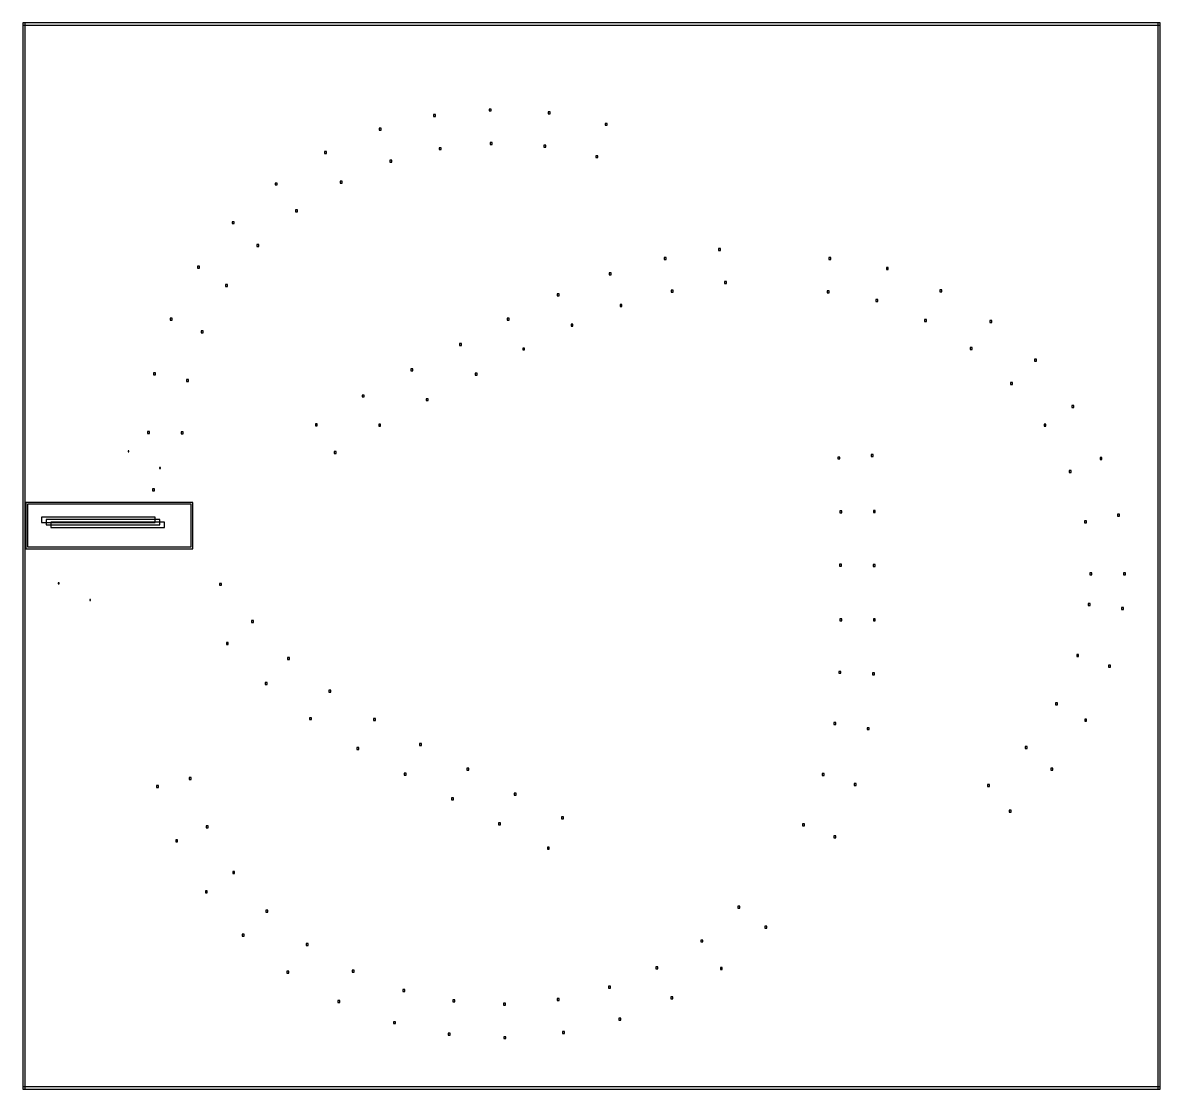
# Model space of a CAD drawing. Header units: millimetres. Extents: x -64000 to 500000, y 0 to 300000.
# Drawn here: x 180000 to 500000, y 0 to 300000 of the extents above; entities that cross this region are included whole.
import ezdxf

# ---------------------------------------------------------------- set-up
doc = ezdxf.new("R2010")
doc.units = ezdxf.units.MM
doc.layers.add('IMPL_COLLIDER', color=8, linetype='Continuous')

msp = doc.modelspace()

# ---------------------------------------------------------------- linework, layer by layer
at = {"layer": 'IMPL_COLLIDER'}
for points in [[(180000, 0), (500000, 0), (500000, 300000), (180000, 300000)], [(180000, 0), (180700, 0), (180700, 300000), (180000, 300000)], [(180000, 299300), (500000, 299300), (500000, 300000), (180000, 300000)], [(499300, 0), (500000, 0), (500000, 300000), (499300, 300000)], [(311201, 275180), (311751, 275180), (311751, 275730), (311201, 275730)], [(295563, 273602), (296113, 273602), (296113, 274152), (295563, 274152)], [(327799, 274381), (328349, 274381), (328349, 274931), (327799, 274931)], [(280300, 269752), (280850, 269752), (280850, 270302), (280300, 270302)], [(343813, 271147), (344363, 271147), (344363, 271697), (343813, 271697)], [(311467, 265744), (312017, 265744), (312017, 266294), (311467, 266294)], [(264931, 263220), (265481, 263220), (265481, 263770), (264931, 263770)], [(297191, 264304), (297741, 264304), (297741, 264854), (297191, 264854)], [(326629, 265014), (327179, 265014), (327179, 265564), (326629, 265564)], [(341254, 262061), (341804, 262061), (341804, 262611), (341254, 262611)], [(283283, 260796), (283833, 260796), (283833, 261346), (283283, 261346)], [(250998, 254369), (251548, 254369), (251548, 254919), (250998, 254919)], [(269319, 254861), (269869, 254861), (269869, 255411), (269319, 255411)], [(256708, 246852), (257258, 246852), (257258, 247402), (256708, 247402)], [(238948, 243490), (239498, 243490), (239498, 244040), (238948, 244040)], [(245852, 237052), (246402, 237052), (246402, 237602), (245852, 237602)], [(360415, 233429), (360965, 233429), (360965, 233979), (360415, 233979)], [(375719, 235971), (376269, 235971), (376269, 236521), (375719, 236521)], [(406770, 233431), (407320, 233431), (407320, 233981), (406770, 233981)], [(229147, 230961), (229697, 230961), (229697, 231511), (229147, 231511)], [(422949, 230590), (423499, 230590), (423499, 231140), (422949, 231140)], [(344950, 229075), (345500, 229075), (345500, 229625), (344950, 229625)], [(377442, 226689), (377992, 226689), (377992, 227239), (377442, 227239)], [(237063, 225819), (237613, 225819), (237613, 226369), (237063, 226369)], [(362427, 224206), (362977, 224206), (362977, 224756), (362427, 224756)], [(406330, 224001), (406880, 224001), (406880, 224551), (406330, 224551)], [(437968, 224349), (438518, 224349), (438518, 224899), (437968, 224899)], [(330349, 223229), (330899, 223229), (330899, 223779), (330349, 223779)], [(419988, 221626), (420538, 221626), (420538, 222176), (419988, 222176)], [(348024, 220149), (348574, 220149), (348574, 220699), (348024, 220699)], [(221484, 216338), (222034, 216338), (222034, 216888), (221484, 216888)], [(316284, 216321), (316834, 216321), (316834, 216871), (316284, 216871)], [(334244, 214630), (334794, 214630), (334794, 215180), (334244, 215180)], [(433695, 215931), (434245, 215931), (434245, 216481), (433695, 216481)], [(452066, 215718), (452616, 215718), (452616, 216268), (452066, 216268)], [(230221, 212763), (230771, 212763), (230771, 213313), (230221, 213313)], [(302835, 209217), (303385, 209217), (303385, 209767), (302835, 209767)], [(320641, 207947), (321191, 207947), (321191, 208497), (320641, 208497)], [(446502, 208093), (447052, 208093), (447052, 208643), (446502, 208643)], [(464650, 204792), (465200, 204792), (465200, 205342), (464650, 205342)], [(289162, 202082), (289712, 202082), (289712, 202632), (289162, 202632)], [(216807, 200933), (217357, 200933), (217357, 201483), (216807, 201483)], [(226058, 199052), (226608, 199052), (226608, 199602), (226058, 199602)], [(307241, 200868), (307791, 200868), (307791, 201418), (307241, 201418)], [(457870, 198223), (458420, 198223), (458420, 198773), (457870, 198773)], [(275489, 194736), (276039, 194736), (276039, 195286), (275489, 195286)], [(293520, 193707), (294070, 193707), (294070, 194257), (293520, 194257)], [(475150, 191803), (475700, 191803), (475700, 192353), (475150, 192353)], [(262316, 186608), (262866, 186608), (262866, 187158), (262316, 187158)], [(280138, 186520), (280688, 186520), (280688, 187070), (280138, 187070)], [(467298, 186563), (467848, 186563), (467848, 187113), (467298, 187113)], [(215100, 184425), (215650, 184425), (215650, 184975), (215100, 184975)], [(224540, 184374), (225090, 184374), (225090, 184924), (224540, 184924)], [(209613, 179320), (209863, 179320), (209863, 179570), (209613, 179570)], [(267626, 178803), (268176, 178803), (268176, 179353), (267626, 179353)], [(409300, 177290), (409850, 177290), (409850, 177840), (409300, 177840)], [(418711, 178031), (419261, 178031), (419261, 178581), (418711, 178581)], [(483058, 177123), (483608, 177123), (483608, 177673), (483058, 177673)], [(218456, 174651), (218706, 174651), (218706, 174901), (218456, 174901)], [(474357, 173461), (474907, 173461), (474907, 174011), (474357, 174011)], [(216528, 168357), (217078, 168357), (217078, 168907), (216528, 168907)], [(180855, 152040), (227855, 152040), (227855, 165040), (180855, 165040)], [(181355, 152540), (227355, 152540), (227355, 164540), (181355, 164540)], [(185260, 159424), (217260, 159424), (217260, 160924), (185260, 160924)], [(186586, 158724), (218586, 158724), (218586, 160224), (186586, 160224)], [(409849, 162169), (410399, 162169), (410399, 162719), (409849, 162719)], [(419289, 162220), (419839, 162220), (419839, 162770), (419289, 162770)], [(487976, 161237), (488526, 161237), (488526, 161787), (487976, 161787)], [(187913, 158024), (219913, 158024), (219913, 159524), (187913, 159524)], [(478726, 159352), (479276, 159352), (479276, 159902), (478726, 159902)], [(409808, 147110), (410358, 147110), (410358, 147660), (409808, 147660)], [(419248, 147089), (419798, 147089), (419798, 147639), (419248, 147639)], [(480205, 144725), (480755, 144725), (480755, 145275), (480205, 145275)], [(489645, 144725), (490195, 144725), (490195, 145275), (489645, 145275)], [(190004, 142179), (190254, 142179), (190254, 142429), (190004, 142429)], [(235378, 141755), (235928, 141755), (235928, 142305), (235378, 142305)], [(198847, 137510), (199097, 137510), (199097, 137760), (198847, 137760)], [(479692, 136088), (480242, 136088), (480242, 136638), (479692, 136638)], [(489066, 134971), (489616, 134971), (489616, 135521), (489066, 135521)], [(244391, 131319), (244941, 131319), (244941, 131869), (244391, 131869)], [(409853, 131732), (410403, 131732), (410403, 132282), (409853, 132282)], [(419293, 131758), (419843, 131758), (419843, 132308), (419293, 132308)], [(237274, 125117), (237824, 125117), (237824, 125667), (237274, 125667)], [(476497, 121704), (477047, 121704), (477047, 122254), (476497, 122254)], [(254497, 120880), (255047, 120880), (255047, 121430), (254497, 121430)], [(485464, 118754), (486014, 118754), (486014, 119304), (485464, 119304)], [(409604, 117001), (410154, 117001), (410154, 117551), (409604, 117551)], [(419033, 116549), (419583, 116549), (419583, 117099), (419033, 117099)], [(248183, 113863), (248733, 113863), (248733, 114413), (248183, 114413)], [(266103, 111697), (266653, 111697), (266653, 112247), (266103, 112247)], [(470513, 108130), (471063, 108130), (471063, 108680), (470513, 108680)], [(260691, 103963), (261241, 103963), (261241, 104513), (260691, 104513)], [(278661, 103772), (279211, 103772), (279211, 104322), (278661, 104322)], [(408191, 102613), (408741, 102613), (408741, 103163), (408191, 103163)], [(478746, 103512), (479296, 103512), (479296, 104062), (478746, 104062)], [(417517, 101149), (418067, 101149), (418067, 101699), (417517, 101699)], [(273952, 95591), (274502, 95591), (274502, 96141), (273952, 96141)], [(291651, 96716), (292201, 96716), (292201, 97266), (291651, 97266)], [(462014, 95829), (462564, 95829), (462564, 96379), (462014, 96379)], [(304972, 89776), (305522, 89776), (305522, 90326), (304972, 90326)], [(469257, 89775), (469807, 89775), (469807, 90325), (469257, 90325)], [(226795, 87140), (227345, 87140), (227345, 87690), (226795, 87690)], [(287279, 88350), (287829, 88350), (287829, 88900), (287279, 88900)], [(404890, 88290), (405440, 88290), (405440, 88840), (404890, 88840)], [(217636, 84853), (218186, 84853), (218186, 85403), (217636, 85403)], [(318274, 82742), (318824, 82742), (318824, 83292), (318274, 83292)], [(413905, 85488), (414455, 85488), (414455, 86038), (413905, 86038)], [(451387, 85186), (451937, 85186), (451937, 85736), (451387, 85736)], [(300582, 81419), (301132, 81419), (301132, 81969), (300582, 81969)], [(457465, 77963), (458015, 77963), (458015, 78513), (457465, 78513)], [(231592, 73537), (232142, 73537), (232142, 74087), (231592, 74087)], [(313882, 74386), (314432, 74386), (314432, 74936), (313882, 74936)], [(331596, 76043), (332146, 76043), (332146, 76593), (331596, 76593)], [(399365, 74069), (399915, 74069), (399915, 74619), (399365, 74619)], [(408198, 70736), (408748, 70736), (408748, 71286), (408198, 71286)], [(223021, 69579), (223571, 69579), (223571, 70129), (223021, 70129)], [(327579, 67500), (328129, 67500), (328129, 68050), (327579, 68050)], [(239054, 60710), (239604, 60710), (239604, 61260), (239054, 61260)], [(231371, 55225), (231921, 55225), (231921, 55775), (231371, 55775)], [(381187, 50933), (381737, 50933), (381737, 51483), (381187, 51483)], [(248383, 49798), (248933, 49798), (248933, 50348), (248383, 50348)], [(388791, 45339), (389341, 45339), (389341, 45889), (388791, 45889)], [(241763, 43069), (242313, 43069), (242313, 43619), (241763, 43619)], [(370795, 41428), (371345, 41428), (371345, 41978), (370795, 41978)], [(259711, 40416), (260261, 40416), (260261, 40966), (259711, 40966)], [(254321, 32665), (254871, 32665), (254871, 33215), (254321, 33215)], [(272700, 32902), (273250, 32902), (273250, 33452), (272700, 33452)], [(358131, 33877), (358681, 33877), (358681, 34427), (358131, 34427)], [(376249, 33723), (376799, 33723), (376799, 34273), (376249, 34273)], [(344774, 28452), (345324, 28452), (345324, 29002), (344774, 29002)], [(286932, 27519), (287482, 27519), (287482, 28069), (286932, 28069)], [(362324, 25419), (362874, 25419), (362874, 25969), (362324, 25969)], [(268658, 24371), (269208, 24371), (269208, 24921), (268658, 24921)], [(300979, 24559), (301529, 24559), (301529, 25109), (300979, 25109)], [(315282, 23672), (315832, 23672), (315832, 24222), (315282, 24222)], [(330354, 24973), (330904, 24973), (330904, 25523), (330354, 25523)], [(347670, 19468), (348220, 19468), (348220, 20018), (347670, 20018)], [(284308, 18451), (284858, 18451), (284858, 19001), (284308, 19001)], [(331876, 15656), (332426, 15656), (332426, 16206), (331876, 16206)], [(299715, 15204), (300265, 15204), (300265, 15754), (299715, 15754)], [(315378, 14233), (315928, 14233), (315928, 14783), (315378, 14783)], [(180000, 0), (500000, 0), (500000, 700), (180000, 700)]]:
    msp.add_lwpolyline(points, close=True, dxfattribs=at)

doc.saveas('drawing.dxf')
